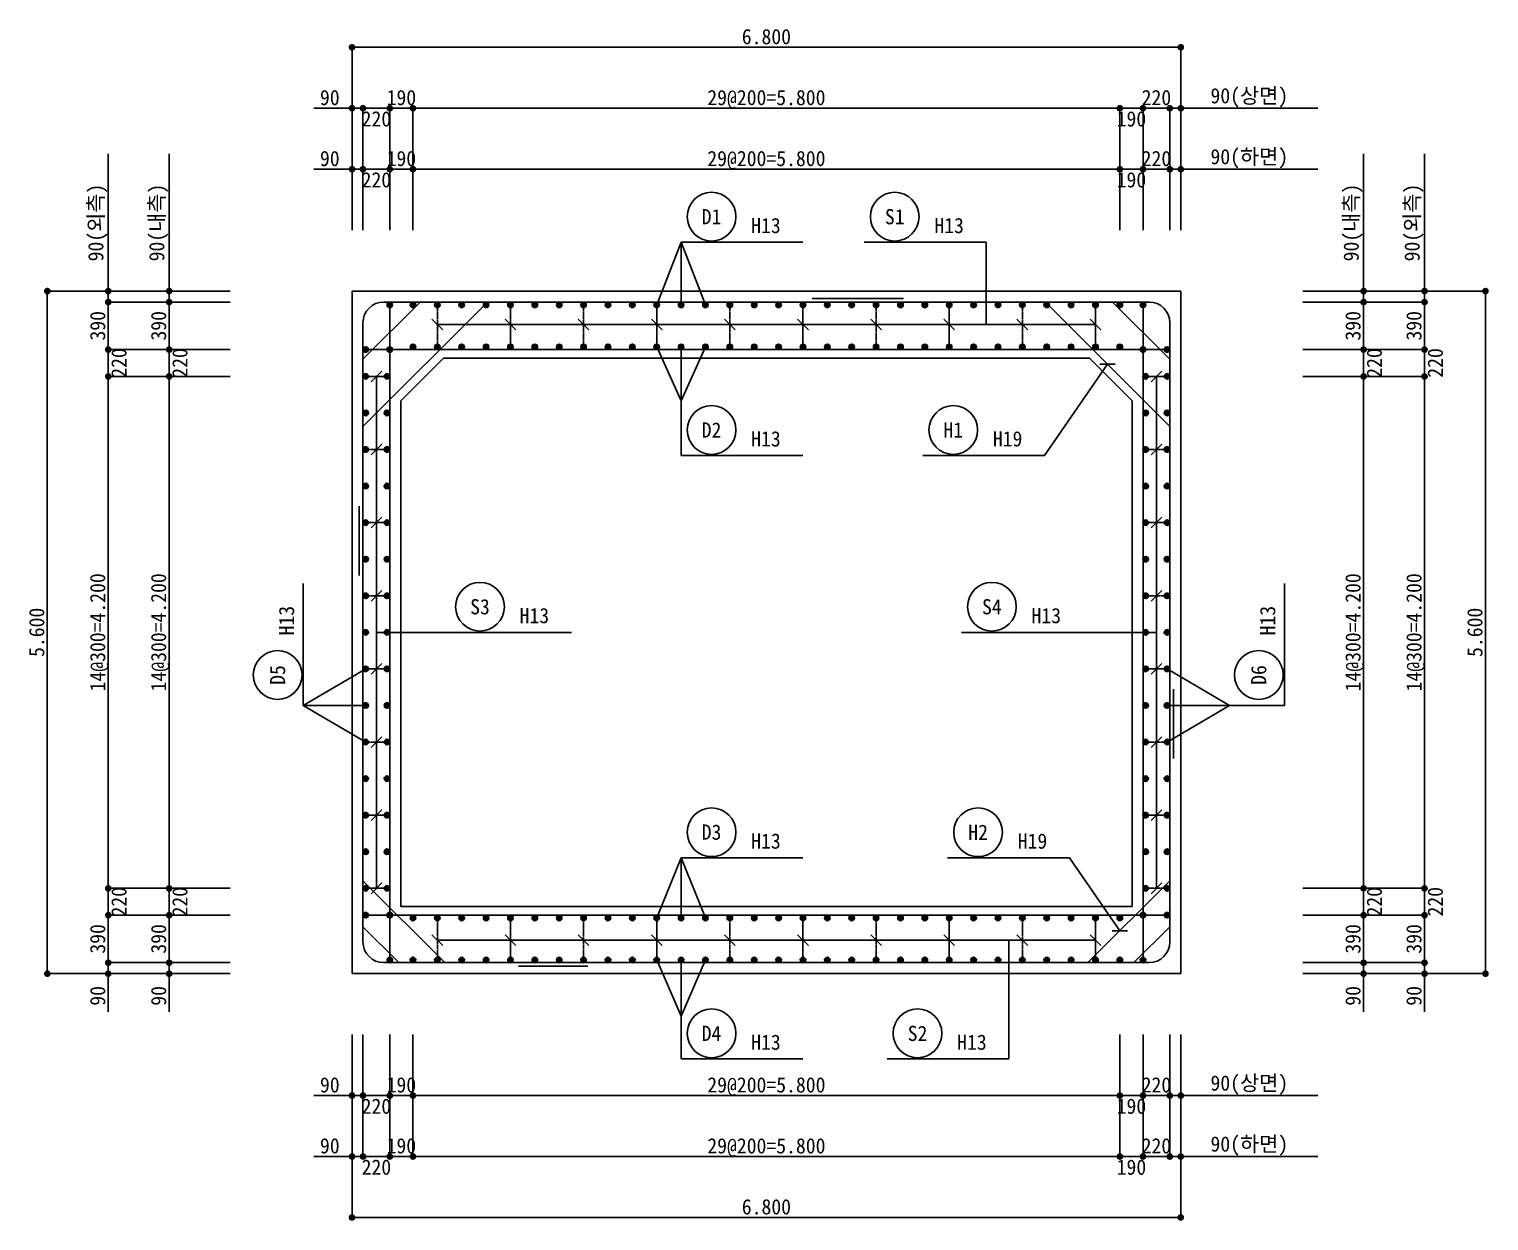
# Model space of a CAD drawing. Header units: millimetres. Extents: x 591441 to 633491, y -93232 to -63532.
# Drawn here: x 606415 to 618391, y -84130 to -74354 of the extents above; entities that cross this region are included whole.
import ezdxf
from ezdxf.enums import TextEntityAlignment as Align

# ---------------------------------------------------------------- set-up
doc = ezdxf.new("R2010")
doc.units = ezdxf.units.MM
doc.linetypes.add('A-HIDDN01', pattern=[0.375, 0.25, -0.125])
for name, color, linetype in [('CS-CONC-MAJR', 4, 'Continuous'), ('CS-DIML', 1, 'Continuous'), ('CS-DIMT', 3, 'Continuous'), ('CS-MISC', 3, 'Continuous'), ('CS-RBAR-EREC', 6, 'Continuous'), ('CS-RBAR-MAJR', 6, 'Continuous'), ('CS-SYMB-LIN3', 1, 'Continuous'), ('CS-TEXT', 3, 'Continuous')]:
    doc.layers.add(name, color=color, linetype=linetype)
doc.styles.add('A_STANDARD', font='DotumChe.ttf')

msp = doc.modelspace()

# ---------------------------------------------------------------- linework, layer by layer
at = {"layer": 'CS-CONC-MAJR'}
for p, q in [((609064, -76502), (609464, -76502)), ((609064, -76502), (609064, -82102)), ((609464, -76502), (615464, -76502)), ((615464, -76502), (615864, -76502)), ((615864, -76502), (615864, -82102)), ((609464, -77402), (609814, -77052)), ((609814, -77052), (615114, -77052)), ((615464, -77402), (615114, -77052)), ((609464, -77402), (609464, -81552)), ((615464, -77402), (615464, -81552)), ((609464, -81552), (615464, -81552)), ((609064, -82102), (609464, -82102)), ((609464, -82102), (615464, -82102)), ((615464, -82102), (615864, -82102))]:
    msp.add_line(p, q, dxfattribs=at)
at = {"layer": 'CS-DIML'}
for p, q in [((609064, -75002), (609064, -74477)), ((615864, -75002), (615864, -74477)), ((609064, -74502), (615864, -74502)), ((608751, -75002), (609064, -75002)), ((609064, -75502), (609064, -74977)), ((609064, -75002), (609154, -75002)), ((609154, -75502), (609154, -74977)), ((609154, -75002), (609374, -75002)), ((609374, -75502), (609374, -74977)), ((609374, -75002), (609564, -75002)), ((609564, -75502), (609564, -74977)), ((609564, -75002), (615364, -75002)), ((615364, -75502), (615364, -74977)), ((615364, -75002), (615554, -75002)), ((615554, -75502), (615554, -74977)), ((615554, -75002), (615774, -75002)), ((615774, -75502), (615774, -74977)), ((615774, -75002), (615864, -75002)), ((615864, -75502), (615864, -74977)), ((615864, -75002), (616989, -75002)), ((607064, -76502), (607064, -75377)), ((607564, -76502), (607564, -75377)), ((617364, -76502), (617364, -75377)), ((617864, -76502), (617864, -75377)), ((608751, -75502), (609064, -75502)), ((609064, -76002), (609064, -75477)), ((609064, -75502), (609154, -75502)), ((609154, -76002), (609154, -75477)), ((609154, -75502), (609374, -75502)), ((609374, -76002), (609374, -75477)), ((609374, -75502), (609564, -75502)), ((609564, -76002), (609564, -75477)), ((609564, -75502), (615364, -75502)), ((615364, -76002), (615364, -75477)), ((615364, -75502), (615554, -75502)), ((615554, -76002), (615554, -75477)), ((615554, -75502), (615774, -75502)), ((615774, -76002), (615774, -75477)), ((615774, -75502), (615864, -75502)), ((615864, -76002), (615864, -75477)), ((615864, -75502), (616989, -75502)), ((611564, -76615), (611764, -76102)), ((611764, -76615), (611764, -76102)), ((611964, -76615), (611764, -76102)), ((614267, -76777), (614267, -76102)), ((607064, -76502), (606539, -76502)), ((606564, -82102), (606564, -76502)), ((607564, -76502), (607039, -76502)), ((607064, -76592), (607064, -76502)), ((608064, -76502), (607539, -76502)), ((607564, -76592), (607564, -76502)), ((616864, -76502), (617389, -76502)), ((617364, -76502), (617889, -76502)), ((617364, -76592), (617364, -76502)), ((617864, -76592), (617864, -76502)), ((617864, -76502), (618389, -76502)), ((618364, -82102), (618364, -76502)), ((607564, -76592), (607039, -76592)), ((607064, -76982), (607064, -76592)), ((608064, -76592), (607539, -76592)), ((607564, -76982), (607564, -76592)), ((616864, -76592), (617389, -76592)), ((617364, -76592), (617889, -76592)), ((617364, -76982), (617364, -76592)), ((617864, -76982), (617864, -76592)), ((609764, -76777), (615164, -76777)), ((607564, -76982), (607039, -76982)), ((607064, -77202), (607064, -76982)), ((608064, -76982), (607539, -76982)), ((607564, -77202), (607564, -76982)), ((611564, -76960), (611764, -77402)), ((611764, -76960), (611764, -77402)), ((611964, -76960), (611764, -77402)), ((616864, -76982), (617389, -76982)), ((617364, -76982), (617889, -76982)), ((617364, -77202), (617364, -76982)), ((617864, -77202), (617864, -76982)), ((614747, -77852), (615263, -77103)), ((607564, -77202), (607039, -77202)), ((607064, -81402), (607064, -77202)), ((608064, -77202), (607539, -77202)), ((607564, -81402), (607564, -77202)), ((609264, -81402), (609264, -77202)), ((615664, -81402), (615664, -77202)), ((616864, -77202), (617389, -77202)), ((617364, -77202), (617889, -77202)), ((617364, -81402), (617364, -77202)), ((617864, -81402), (617864, -77202)), ((611764, -77402), (611764, -77852)), ((609264, -79302), (609864, -79302)), ((615664, -79302), (615064, -79302)), ((609176, -79602), (608664, -79902)), ((615751, -79602), (616264, -79902)), ((609176, -80202), (608664, -79902)), ((609176, -79902), (608664, -79902)), ((615751, -80202), (616264, -79902)), ((615751, -79902), (616264, -79902)), ((616264, -79902), (616714, -79902)), ((611564, -81645), (611764, -81152)), ((611764, -81645), (611764, -81152)), ((611964, -81645), (611764, -81152)), ((614951, -81152), (615363, -81751)), ((607564, -81402), (607039, -81402)), ((607064, -81622), (607064, -81402)), ((608064, -81402), (607539, -81402)), ((607564, -81622), (607564, -81402)), ((616864, -81402), (617389, -81402)), ((617364, -81402), (617889, -81402)), ((617364, -81622), (617364, -81402)), ((617864, -81622), (617864, -81402)), ((607564, -81622), (607039, -81622)), ((607064, -82012), (607064, -81622)), ((608064, -81622), (607539, -81622)), ((607564, -82012), (607564, -81622)), ((616864, -81622), (617389, -81622)), ((617364, -81622), (617889, -81622)), ((617364, -82012), (617364, -81622)), ((617864, -82012), (617864, -81622)), ((609764, -81827), (615164, -81827)), ((614454, -81827), (614454, -82802)), ((607564, -82012), (607039, -82012)), ((607064, -82102), (607064, -82012)), ((608064, -82012), (607539, -82012)), ((607564, -82102), (607564, -82012)), ((611564, -81990), (611764, -82452)), ((611764, -81990), (611764, -82452)), ((611964, -81990), (611764, -82452)), ((616864, -82012), (617389, -82012)), ((617364, -82012), (617889, -82012)), ((617364, -82102), (617364, -82012)), ((617864, -82102), (617864, -82012)), ((607064, -82102), (606539, -82102)), ((607564, -82102), (607039, -82102)), ((607064, -82415), (607064, -82102)), ((608064, -82102), (607539, -82102)), ((607564, -82415), (607564, -82102)), ((616864, -82102), (617389, -82102)), ((617364, -82102), (617889, -82102)), ((617364, -82415), (617364, -82102)), ((617864, -82415), (617864, -82102)), ((617864, -82102), (618389, -82102)), ((611764, -82452), (611764, -82802)), ((609064, -82602), (609064, -83127)), ((609154, -82602), (609154, -83127)), ((609374, -82602), (609374, -83127)), ((609564, -82602), (609564, -83127)), ((615364, -82602), (615364, -83127)), ((615554, -82602), (615554, -83127)), ((615774, -82602), (615774, -83127)), ((615864, -82602), (615864, -83127)), ((608751, -83102), (609064, -83102)), ((609064, -83102), (609064, -83627)), ((609064, -83102), (609154, -83102)), ((609154, -83102), (609154, -83627)), ((609154, -83102), (609374, -83102)), ((609374, -83102), (609374, -83627)), ((609374, -83102), (609564, -83102)), ((609564, -83102), (609564, -83627)), ((609564, -83102), (615364, -83102)), ((615364, -83102), (615364, -83627)), ((615364, -83102), (615554, -83102)), ((615554, -83102), (615554, -83627)), ((615554, -83102), (615774, -83102)), ((615774, -83102), (615774, -83627)), ((615774, -83102), (615864, -83102)), ((615864, -83102), (615864, -83627)), ((615864, -83102), (616989, -83102)), ((608751, -83602), (609064, -83602)), ((609064, -83602), (609154, -83602)), ((609064, -83602), (609064, -84127)), ((609154, -83602), (609374, -83602)), ((609374, -83602), (609564, -83602)), ((609564, -83602), (615364, -83602)), ((615364, -83602), (615554, -83602)), ((615554, -83602), (615774, -83602)), ((615774, -83602), (615864, -83602)), ((615864, -83602), (616989, -83602)), ((615864, -83602), (615864, -84127)), ((609064, -84102), (615864, -84102))]:
    msp.add_line(p, q, dxfattribs=at)
at = {"layer": 'CS-MISC'}
for p, q in [((609720, -76733), (609808, -76821)), ((610320, -76733), (610408, -76821)), ((610920, -76733), (611008, -76821)), ((611520, -76733), (611608, -76821)), ((612120, -76733), (612208, -76821)), ((612720, -76733), (612808, -76821)), ((613320, -76733), (613408, -76821)), ((613920, -76733), (614008, -76821)), ((614520, -76733), (614608, -76821)), ((615120, -76733), (615208, -76821)), ((615201, -77103), (615326, -77103)), ((609308, -77158), (609220, -77246)), ((615620, -77246), (615708, -77158)), ((609308, -77758), (609220, -77846)), ((615620, -77846), (615708, -77758)), ((609308, -78358), (609220, -78446)), ((615620, -78446), (615708, -78358)), ((609308, -78958), (609220, -79046)), ((615620, -79046), (615708, -78958)), ((609308, -79558), (609220, -79646)), ((615620, -79646), (615708, -79558)), ((609308, -80158), (609220, -80246)), ((615620, -80246), (615708, -80158)), ((609308, -80758), (609220, -80846)), ((615620, -80846), (615708, -80758)), ((609308, -81358), (609220, -81446)), ((615620, -81446), (615708, -81358)), ((609720, -81783), (609808, -81871)), ((610320, -81783), (610408, -81871)), ((610920, -81783), (611008, -81871)), ((611520, -81783), (611608, -81871)), ((612120, -81783), (612208, -81871)), ((612720, -81783), (612808, -81871)), ((613320, -81783), (613408, -81871)), ((613920, -81783), (614008, -81871)), ((614520, -81783), (614608, -81871)), ((615120, -81783), (615208, -81871)), ((615301, -81751), (615426, -81751))]:
    msp.add_line(p, q, dxfattribs=at)
at = {"layer": 'CS-MISC', "color": 1, "const_width": 27.5}
for points in [[(609064, -74489, 1), (609064, -74516, 1)], [(615864, -74489, 1), (615864, -74516, 1)], [(609064, -74989, 1), (609064, -75016, 1)], [(609154, -74989, 1), (609154, -75016, 1)], [(609154, -74989, 1), (609154, -75016, 1)], [(609374, -74989, 1), (609374, -75016, 1)], [(609374, -74989, 1), (609374, -75016, 1)], [(609564, -74989, 1), (609564, -75016, 1)], [(609564, -74989, 1), (609564, -75016, 1)], [(615364, -74989, 1), (615364, -75016, 1)], [(615364, -74989, 1), (615364, -75016, 1)], [(615554, -74989, 1), (615554, -75016, 1)], [(615554, -74989, 1), (615554, -75016, 1)], [(615774, -74989, 1), (615774, -75016, 1)], [(615774, -74989, 1), (615774, -75016, 1)], [(615864, -74989, 1), (615864, -75016, 1)], [(615864, -74989, 1), (615864, -75016, 1)], [(609064, -75489, 1), (609064, -75516, 1)], [(609154, -75489, 1), (609154, -75516, 1)], [(609154, -75489, 1), (609154, -75516, 1)], [(609374, -75489, 1), (609374, -75516, 1)], [(609374, -75489, 1), (609374, -75516, 1)], [(609564, -75489, 1), (609564, -75516, 1)], [(609564, -75489, 1), (609564, -75516, 1)], [(615364, -75489, 1), (615364, -75516, 1)], [(615364, -75489, 1), (615364, -75516, 1)], [(615554, -75489, 1), (615554, -75516, 1)], [(615554, -75489, 1), (615554, -75516, 1)], [(615774, -75489, 1), (615774, -75516, 1)], [(615774, -75489, 1), (615774, -75516, 1)], [(615864, -75489, 1), (615864, -75516, 1)], [(615864, -75489, 1), (615864, -75516, 1)], [(606564, -76489, 1), (606564, -76516, 1)], [(607064, -76489, 1), (607064, -76516, 1)], [(607064, -76489, 1), (607064, -76516, 1)], [(607564, -76489, 1), (607564, -76516, 1)], [(607564, -76489, 1), (607564, -76516, 1)], [(617364, -76489, 1), (617364, -76516, 1)], [(617364, -76489, 1), (617364, -76516, 1)], [(617864, -76489, 1), (617864, -76516, 1)], [(617864, -76489, 1), (617864, -76516, 1)], [(618364, -76489, 1), (618364, -76516, 1)], [(607064, -76579, 1), (607064, -76606, 1)], [(607064, -76579, 1), (607064, -76606, 1)], [(607564, -76579, 1), (607564, -76606, 1)], [(607564, -76579, 1), (607564, -76606, 1)], [(617364, -76579, 1), (617364, -76606, 1)], [(617364, -76579, 1), (617364, -76606, 1)], [(617864, -76579, 1), (617864, -76606, 1)], [(617864, -76579, 1), (617864, -76606, 1)], [(607064, -76969, 1), (607064, -76996, 1)], [(607064, -76969, 1), (607064, -76996, 1)], [(607564, -76969, 1), (607564, -76996, 1)], [(607564, -76969, 1), (607564, -76996, 1)], [(617364, -76969, 1), (617364, -76996, 1)], [(617364, -76969, 1), (617364, -76996, 1)], [(617864, -76969, 1), (617864, -76996, 1)], [(617864, -76969, 1), (617864, -76996, 1)], [(607064, -77189, 1), (607064, -77216, 1)], [(607064, -77189, 1), (607064, -77216, 1)], [(607564, -77189, 1), (607564, -77216, 1)], [(607564, -77189, 1), (607564, -77216, 1)], [(617364, -77189, 1), (617364, -77216, 1)], [(617364, -77189, 1), (617364, -77216, 1)], [(617864, -77189, 1), (617864, -77216, 1)], [(617864, -77189, 1), (617864, -77216, 1)], [(607064, -81389, 1), (607064, -81416, 1)], [(607064, -81389, 1), (607064, -81416, 1)], [(607564, -81389, 1), (607564, -81416, 1)], [(607564, -81389, 1), (607564, -81416, 1)], [(617364, -81389, 1), (617364, -81416, 1)], [(617364, -81389, 1), (617364, -81416, 1)], [(617864, -81389, 1), (617864, -81416, 1)], [(617864, -81389, 1), (617864, -81416, 1)], [(607064, -81609, 1), (607064, -81636, 1)], [(607064, -81609, 1), (607064, -81636, 1)], [(607564, -81609, 1), (607564, -81636, 1)], [(607564, -81609, 1), (607564, -81636, 1)], [(617364, -81609, 1), (617364, -81636, 1)], [(617364, -81609, 1), (617364, -81636, 1)], [(617864, -81609, 1), (617864, -81636, 1)], [(617864, -81609, 1), (617864, -81636, 1)], [(607064, -81999, 1), (607064, -82026, 1)], [(607064, -81999, 1), (607064, -82026, 1)], [(607564, -81999, 1), (607564, -82026, 1)], [(607564, -81999, 1), (607564, -82026, 1)], [(617364, -81999, 1), (617364, -82026, 1)], [(617364, -81999, 1), (617364, -82026, 1)], [(617864, -81999, 1), (617864, -82026, 1)], [(617864, -81999, 1), (617864, -82026, 1)], [(606564, -82089, 1), (606564, -82116, 1)], [(607064, -82089, 1), (607064, -82116, 1)], [(607564, -82089, 1), (607564, -82116, 1)], [(617364, -82089, 1), (617364, -82116, 1)], [(617864, -82089, 1), (617864, -82116, 1)], [(618364, -82089, 1), (618364, -82116, 1)], [(609064, -83089, 1), (609064, -83116, 1)], [(609154, -83089, 1), (609154, -83116, 1)], [(609154, -83089, 1), (609154, -83116, 1)], [(609374, -83089, 1), (609374, -83116, 1)], [(609374, -83089, 1), (609374, -83116, 1)], [(609564, -83089, 1), (609564, -83116, 1)], [(609564, -83089, 1), (609564, -83116, 1)], [(615364, -83089, 1), (615364, -83116, 1)], [(615364, -83089, 1), (615364, -83116, 1)], [(615554, -83089, 1), (615554, -83116, 1)], [(615554, -83089, 1), (615554, -83116, 1)], [(615774, -83089, 1), (615774, -83116, 1)], [(615774, -83089, 1), (615774, -83116, 1)], [(615864, -83089, 1), (615864, -83116, 1)], [(615864, -83089, 1), (615864, -83116, 1)], [(609064, -83589, 1), (609064, -83616, 1)], [(609154, -83589, 1), (609154, -83616, 1)], [(609154, -83589, 1), (609154, -83616, 1)], [(609374, -83589, 1), (609374, -83616, 1)], [(609374, -83589, 1), (609374, -83616, 1)], [(609564, -83589, 1), (609564, -83616, 1)], [(609564, -83589, 1), (609564, -83616, 1)], [(615364, -83589, 1), (615364, -83616, 1)], [(615364, -83589, 1), (615364, -83616, 1)], [(615554, -83589, 1), (615554, -83616, 1)], [(615554, -83589, 1), (615554, -83616, 1)], [(615774, -83589, 1), (615774, -83616, 1)], [(615774, -83589, 1), (615774, -83616, 1)], [(615864, -83589, 1), (615864, -83616, 1)], [(615864, -83589, 1), (615864, -83616, 1)], [(609064, -84089, 1), (609064, -84116, 1)], [(615864, -84089, 1), (615864, -84116, 1)]]:
    msp.add_lwpolyline(points, format="xyb", close=True, dxfattribs=at)
at = {"layer": 'CS-RBAR-EREC'}
for p, q in [((609154, -77062), (609624, -76592)), ((615774, -77062), (615304, -76592)), ((609154, -81717), (609449, -82012)), ((615774, -81717), (615479, -82012))]:
    msp.add_line(p, q, dxfattribs=at)
at = {"layer": 'CS-RBAR-EREC', "linetype": 'A-HIDDN01'}
for p, q in [((609764, -76592), (609764, -76982)), ((610964, -76592), (610964, -76982)), ((612164, -76592), (612164, -76982)), ((613364, -76592), (613364, -76982)), ((614564, -76592), (614564, -76982)), ((609374, -77802), (609154, -77802)), ((615554, -77802), (615774, -77802)), ((609374, -79002), (609154, -79002)), ((615554, -79002), (615774, -79002)), ((609374, -80202), (609154, -80202)), ((615554, -80202), (615774, -80202)), ((609374, -81402), (609154, -81402)), ((615554, -81402), (615774, -81402)), ((609764, -81622), (609764, -82012)), ((610964, -81622), (610964, -82012)), ((612164, -81622), (612164, -82012)), ((613364, -81622), (613364, -82012)), ((614564, -81622), (614564, -82012))]:
    msp.add_line(p, q, dxfattribs=at)
at = {"layer": 'CS-RBAR-EREC', "linetype": 'Continuous'}
for p, q in [((610364, -76592), (610364, -76982)), ((611564, -76592), (611564, -76982)), ((612764, -76592), (612764, -76982)), ((613964, -76592), (613964, -76982)), ((615164, -76592), (615164, -76982)), ((609374, -77202), (609154, -77202)), ((615554, -77202), (615774, -77202)), ((609374, -78402), (609154, -78402)), ((615554, -78402), (615774, -78402)), ((609374, -79602), (609154, -79602)), ((615554, -79602), (615774, -79602)), ((609374, -80802), (609154, -80802)), ((615554, -80802), (615774, -80802)), ((610364, -81622), (610364, -82012)), ((611564, -81622), (611564, -82012)), ((612764, -81622), (612764, -82012)), ((613964, -81622), (613964, -82012)), ((615164, -81622), (615164, -82012))]:
    msp.add_line(p, q, dxfattribs=at)
at = {"layer": 'CS-RBAR-MAJR'}
for p, q in [((610175, -76592), (609154, -77613)), ((609324, -76592), (613589, -76592)), ((609374, -82012), (609374, -76592)), ((610275, -76592), (610175, -76592)), ((613589, -76562), (612839, -76562)), ((612839, -76592), (615604, -76592)), ((614653, -76592), (614753, -76592)), ((614753, -76592), (615774, -77613)), ((615554, -82012), (615554, -76592)), ((609154, -78837), (609154, -76762)), ((615774, -76762), (615774, -80337)), ((609154, -76982), (615774, -76982)), ((609154, -77613), (609154, -77713)), ((615774, -77613), (615774, -77713)), ((609124, -78267), (609124, -78837)), ((609154, -78267), (609154, -81842)), ((615774, -81842), (615774, -79767)), ((615804, -79767), (615804, -80337)), ((609154, -81340), (609154, -81240)), ((615774, -81340), (615774, -81240)), ((609826, -82012), (609154, -81340)), ((615101, -82012), (615774, -81340)), ((609154, -81622), (615774, -81622)), ((609324, -82012), (610999, -82012)), ((609926, -82012), (609826, -82012)), ((610429, -82012), (615604, -82012)), ((615001, -82012), (615101, -82012)), ((610999, -82042), (610429, -82042))]:
    msp.add_line(p, q, dxfattribs=at)
at = {"layer": 'CS-RBAR-MAJR', "const_width": 22.5}
for points in [[(609385, -76615, 1), (609362, -76615, 1)], [(609575, -76615, 1), (609552, -76615, 1)], [(609775, -76615, 1), (609752, -76615, 1)], [(609975, -76615, 1), (609952, -76615, 1)], [(610175, -76615, 1), (610152, -76615, 1)], [(610375, -76615, 1), (610352, -76615, 1)], [(610575, -76615, 1), (610552, -76615, 1)], [(610775, -76615, 1), (610752, -76615, 1)], [(610975, -76615, 1), (610952, -76615, 1)], [(611175, -76615, 1), (611152, -76615, 1)], [(611375, -76615, 1), (611352, -76615, 1)], [(611575, -76615, 1), (611552, -76615, 1)], [(611775, -76615, 1), (611752, -76615, 1)], [(611975, -76615, 1), (611952, -76615, 1)], [(612175, -76615, 1), (612152, -76615, 1)], [(612375, -76615, 1), (612352, -76615, 1)], [(612575, -76615, 1), (612552, -76615, 1)], [(612775, -76615, 1), (612752, -76615, 1)], [(612975, -76615, 1), (612952, -76615, 1)], [(613175, -76615, 1), (613152, -76615, 1)], [(613375, -76615, 1), (613352, -76615, 1)], [(613575, -76615, 1), (613552, -76615, 1)], [(613775, -76615, 1), (613752, -76615, 1)], [(613975, -76615, 1), (613952, -76615, 1)], [(614175, -76615, 1), (614152, -76615, 1)], [(614375, -76615, 1), (614352, -76615, 1)], [(614575, -76615, 1), (614552, -76615, 1)], [(614775, -76615, 1), (614752, -76615, 1)], [(614975, -76615, 1), (614952, -76615, 1)], [(615175, -76615, 1), (615152, -76615, 1)], [(615375, -76615, 1), (615352, -76615, 1)], [(615565, -76615, 1), (615542, -76615, 1)], [(609187, -76982, 1), (609165, -76982, 1)], [(609385, -76982, 1), (609362, -76982, 1)], [(609575, -76960, 1), (609552, -76960, 1)], [(609775, -76960, 1), (609752, -76960, 1)], [(609975, -76960, 1), (609952, -76960, 1)], [(610175, -76960, 1), (610152, -76960, 1)], [(610375, -76960, 1), (610352, -76960, 1)], [(610575, -76960, 1), (610552, -76960, 1)], [(610775, -76960, 1), (610752, -76960, 1)], [(610975, -76960, 1), (610952, -76960, 1)], [(611175, -76960, 1), (611152, -76960, 1)], [(611375, -76960, 1), (611352, -76960, 1)], [(611575, -76960, 1), (611552, -76960, 1)], [(611775, -76960, 1), (611752, -76960, 1)], [(611975, -76960, 1), (611952, -76960, 1)], [(612175, -76960, 1), (612152, -76960, 1)], [(612375, -76960, 1), (612352, -76960, 1)], [(612575, -76960, 1), (612552, -76960, 1)], [(612775, -76960, 1), (612752, -76960, 1)], [(612975, -76960, 1), (612952, -76960, 1)], [(613175, -76960, 1), (613152, -76960, 1)], [(613375, -76960, 1), (613352, -76960, 1)], [(613575, -76960, 1), (613552, -76960, 1)], [(613775, -76960, 1), (613752, -76960, 1)], [(613975, -76960, 1), (613952, -76960, 1)], [(614175, -76960, 1), (614152, -76960, 1)], [(614375, -76960, 1), (614352, -76960, 1)], [(614575, -76960, 1), (614552, -76960, 1)], [(614775, -76960, 1), (614752, -76960, 1)], [(614975, -76960, 1), (614952, -76960, 1)], [(615175, -76960, 1), (615152, -76960, 1)], [(615375, -76960, 1), (615352, -76960, 1)], [(615565, -76982, 1), (615542, -76982, 1)], [(615762, -76982, 1), (615740, -76982, 1)], [(609187, -77202, 1), (609165, -77202, 1)], [(609362, -77202, 1), (609340, -77202, 1)], [(615587, -77202, 1), (615565, -77202, 1)], [(615762, -77202, 1), (615740, -77202, 1)], [(609187, -77502, 1), (609165, -77502, 1)], [(609362, -77502, 1), (609340, -77502, 1)], [(615587, -77502, 1), (615565, -77502, 1)], [(615762, -77502, 1), (615740, -77502, 1)], [(609187, -77802, 1), (609165, -77802, 1)], [(609362, -77802, 1), (609340, -77802, 1)], [(615587, -77802, 1), (615565, -77802, 1)], [(615762, -77802, 1), (615740, -77802, 1)], [(609187, -78102, 1), (609165, -78102, 1)], [(609362, -78102, 1), (609340, -78102, 1)], [(615587, -78102, 1), (615565, -78102, 1)], [(615762, -78102, 1), (615740, -78102, 1)], [(609187, -78402, 1), (609165, -78402, 1)], [(609362, -78402, 1), (609340, -78402, 1)], [(615587, -78402, 1), (615565, -78402, 1)], [(615762, -78402, 1), (615740, -78402, 1)], [(609187, -78702, 1), (609165, -78702, 1)], [(609362, -78702, 1), (609340, -78702, 1)], [(615587, -78702, 1), (615565, -78702, 1)], [(615762, -78702, 1), (615740, -78702, 1)], [(609187, -79002, 1), (609165, -79002, 1)], [(609362, -79002, 1), (609340, -79002, 1)], [(615587, -79002, 1), (615565, -79002, 1)], [(615762, -79002, 1), (615740, -79002, 1)], [(609187, -79302, 1), (609165, -79302, 1)], [(609362, -79302, 1), (609340, -79302, 1)], [(615587, -79302, 1), (615565, -79302, 1)], [(615762, -79302, 1), (615740, -79302, 1)], [(609187, -79602, 1), (609165, -79602, 1)], [(609362, -79602, 1), (609340, -79602, 1)], [(615587, -79602, 1), (615565, -79602, 1)], [(615762, -79602, 1), (615740, -79602, 1)], [(609187, -79902, 1), (609165, -79902, 1)], [(609362, -79902, 1), (609340, -79902, 1)], [(615587, -79902, 1), (615565, -79902, 1)], [(615762, -79902, 1), (615740, -79902, 1)], [(609187, -80202, 1), (609165, -80202, 1)], [(609362, -80202, 1), (609340, -80202, 1)], [(615587, -80202, 1), (615565, -80202, 1)], [(615762, -80202, 1), (615740, -80202, 1)], [(609187, -80502, 1), (609165, -80502, 1)], [(609362, -80502, 1), (609340, -80502, 1)], [(615587, -80502, 1), (615565, -80502, 1)], [(615762, -80502, 1), (615740, -80502, 1)], [(609187, -80802, 1), (609165, -80802, 1)], [(609362, -80802, 1), (609340, -80802, 1)], [(615587, -80802, 1), (615565, -80802, 1)], [(615762, -80802, 1), (615740, -80802, 1)], [(609187, -81102, 1), (609165, -81102, 1)], [(609362, -81102, 1), (609340, -81102, 1)], [(615587, -81102, 1), (615565, -81102, 1)], [(615762, -81102, 1), (615740, -81102, 1)], [(609187, -81402, 1), (609165, -81402, 1)], [(609362, -81402, 1), (609340, -81402, 1)], [(615587, -81402, 1), (615565, -81402, 1)], [(615762, -81402, 1), (615740, -81402, 1)], [(609187, -81622, 1), (609165, -81622, 1)], [(609385, -81622, 1), (609362, -81622, 1)], [(609575, -81645, 1), (609552, -81645, 1)], [(609775, -81645, 1), (609752, -81645, 1)], [(609975, -81645, 1), (609952, -81645, 1)], [(610175, -81645, 1), (610152, -81645, 1)], [(610375, -81645, 1), (610352, -81645, 1)], [(610575, -81645, 1), (610552, -81645, 1)], [(610775, -81645, 1), (610752, -81645, 1)], [(610975, -81645, 1), (610952, -81645, 1)], [(611175, -81645, 1), (611152, -81645, 1)], [(611375, -81645, 1), (611352, -81645, 1)], [(611575, -81645, 1), (611552, -81645, 1)], [(611775, -81645, 1), (611752, -81645, 1)], [(611975, -81645, 1), (611952, -81645, 1)], [(612175, -81645, 1), (612152, -81645, 1)], [(612375, -81645, 1), (612352, -81645, 1)], [(612575, -81645, 1), (612552, -81645, 1)], [(612775, -81645, 1), (612752, -81645, 1)], [(612975, -81645, 1), (612952, -81645, 1)], [(613175, -81645, 1), (613152, -81645, 1)], [(613375, -81645, 1), (613352, -81645, 1)], [(613575, -81645, 1), (613552, -81645, 1)], [(613775, -81645, 1), (613752, -81645, 1)], [(613975, -81645, 1), (613952, -81645, 1)], [(614175, -81645, 1), (614152, -81645, 1)], [(614375, -81645, 1), (614352, -81645, 1)], [(614575, -81645, 1), (614552, -81645, 1)], [(614775, -81645, 1), (614752, -81645, 1)], [(614975, -81645, 1), (614952, -81645, 1)], [(615175, -81645, 1), (615152, -81645, 1)], [(615375, -81645, 1), (615352, -81645, 1)], [(615565, -81622, 1), (615542, -81622, 1)], [(615762, -81622, 1), (615740, -81622, 1)], [(609385, -81990, 1), (609362, -81990, 1)], [(609575, -81990, 1), (609552, -81990, 1)], [(609775, -81990, 1), (609752, -81990, 1)], [(609975, -81990, 1), (609952, -81990, 1)], [(610175, -81990, 1), (610152, -81990, 1)], [(610375, -81990, 1), (610352, -81990, 1)], [(610575, -81990, 1), (610552, -81990, 1)], [(610775, -81990, 1), (610752, -81990, 1)], [(610975, -81990, 1), (610952, -81990, 1)], [(611175, -81990, 1), (611152, -81990, 1)], [(611375, -81990, 1), (611352, -81990, 1)], [(611575, -81990, 1), (611552, -81990, 1)], [(611775, -81990, 1), (611752, -81990, 1)], [(611975, -81990, 1), (611952, -81990, 1)], [(612175, -81990, 1), (612152, -81990, 1)], [(612375, -81990, 1), (612352, -81990, 1)], [(612575, -81990, 1), (612552, -81990, 1)], [(612775, -81990, 1), (612752, -81990, 1)], [(612975, -81990, 1), (612952, -81990, 1)], [(613175, -81990, 1), (613152, -81990, 1)], [(613375, -81990, 1), (613352, -81990, 1)], [(613575, -81990, 1), (613552, -81990, 1)], [(613775, -81990, 1), (613752, -81990, 1)], [(613975, -81990, 1), (613952, -81990, 1)], [(614175, -81990, 1), (614152, -81990, 1)], [(614375, -81990, 1), (614352, -81990, 1)], [(614575, -81990, 1), (614552, -81990, 1)], [(614775, -81990, 1), (614752, -81990, 1)], [(614975, -81990, 1), (614952, -81990, 1)], [(615175, -81990, 1), (615152, -81990, 1)], [(615375, -81990, 1), (615352, -81990, 1)], [(615565, -81990, 1), (615542, -81990, 1)]]:
    msp.add_lwpolyline(points, format="xyb", close=True, dxfattribs=at)
at = {"layer": 'CS-RBAR-MAJR'}
for centre in [(609374, -76615), (609564, -76615), (609764, -76615), (609964, -76615), (610164, -76615), (610364, -76615), (610564, -76615), (610764, -76615), (610964, -76615), (611164, -76615), (611364, -76615), (611564, -76615), (611764, -76615), (611964, -76615), (612164, -76615), (612364, -76615), (612564, -76615), (612764, -76615), (612964, -76615), (613164, -76615), (613364, -76615), (613564, -76615), (613764, -76615), (613964, -76615), (614164, -76615), (614364, -76615), (614564, -76615), (614764, -76615), (614964, -76615), (615164, -76615), (615364, -76615), (615554, -76615), (609176, -76982), (609374, -76982), (609564, -76960), (609764, -76960), (609964, -76960), (610164, -76960), (610364, -76960), (610564, -76960), (610764, -76960), (610964, -76960), (611164, -76960), (611364, -76960), (611564, -76960), (611764, -76960), (611964, -76960), (612164, -76960), (612364, -76960), (612564, -76960), (612764, -76960), (612964, -76960), (613164, -76960), (613364, -76960), (613564, -76960), (613764, -76960), (613964, -76960), (614164, -76960), (614364, -76960), (614564, -76960), (614764, -76960), (614964, -76960), (615164, -76960), (615364, -76960), (615554, -76982), (615751, -76982), (609176, -77202), (609351, -77202), (615576, -77202), (615751, -77202), (609176, -77502), (609351, -77502), (615576, -77502), (615751, -77502), (609176, -77802), (609351, -77802), (615576, -77802), (615751, -77802), (609176, -78102), (609351, -78102), (615576, -78102), (615751, -78102), (609176, -78402), (609351, -78402), (615576, -78402), (615751, -78402), (609176, -78702), (609351, -78702), (615576, -78702), (615751, -78702), (609176, -79002), (609351, -79002), (615576, -79002), (615751, -79002), (609176, -79302), (609351, -79302), (615576, -79302), (615751, -79302), (609176, -79602), (609351, -79602), (615576, -79602), (615751, -79602), (609176, -79902), (609351, -79902), (615576, -79902), (615751, -79902), (609176, -80202), (609351, -80202), (615576, -80202), (615751, -80202), (609176, -80502), (609351, -80502), (615576, -80502), (615751, -80502), (609176, -80802), (609351, -80802), (615576, -80802), (615751, -80802), (609176, -81102), (609351, -81102), (615576, -81102), (615751, -81102), (609176, -81402), (609351, -81402), (615576, -81402), (615751, -81402), (609176, -81622), (609374, -81622), (609564, -81645), (609764, -81645), (609964, -81645), (610164, -81645), (610364, -81645), (610564, -81645), (610764, -81645), (610964, -81645), (611164, -81645), (611364, -81645), (611564, -81645), (611764, -81645), (611964, -81645), (612164, -81645), (612364, -81645), (612564, -81645), (612764, -81645), (612964, -81645), (613164, -81645), (613364, -81645), (613564, -81645), (613764, -81645), (613964, -81645), (614164, -81645), (614364, -81645), (614564, -81645), (614764, -81645), (614964, -81645), (615164, -81645), (615364, -81645), (615554, -81622), (615751, -81622), (609374, -81990), (609564, -81990), (609764, -81990), (609964, -81990), (610164, -81990), (610364, -81990), (610564, -81990), (610764, -81990), (610964, -81990), (611164, -81990), (611364, -81990), (611564, -81990), (611764, -81990), (611964, -81990), (612164, -81990), (612364, -81990), (612564, -81990), (612764, -81990), (612964, -81990), (613164, -81990), (613364, -81990), (613564, -81990), (613764, -81990), (613964, -81990), (614164, -81990), (614364, -81990), (614564, -81990), (614764, -81990), (614964, -81990), (615164, -81990), (615364, -81990), (615554, -81990)]:
    msp.add_circle(centre, 22.5, dxfattribs=at)
for centre, start, end in [((609324, -76762), 90, 180), ((615604, -76762), 0, 90), ((609324, -81842), 180, 270), ((615604, -81842), 270, 0)]:
    msp.add_arc(centre, 170, start, end, dxfattribs=at)
at = {"layer": 'CS-SYMB-LIN3'}
for p, q in [((611764, -76102), (612764, -76102)), ((613267, -76102), (614267, -76102)), ((611764, -77852), (612764, -77852)), ((613747, -77852), (614747, -77852)), ((608664, -79902), (608664, -78902)), ((616714, -79902), (616714, -78902)), ((609864, -79302), (610864, -79302)), ((614064, -79302), (615064, -79302)), ((611764, -81152), (612764, -81152)), ((613951, -81152), (614951, -81152)), ((611764, -82802), (612764, -82802)), ((613454, -82802), (614454, -82802))]:
    msp.add_line(p, q, dxfattribs=at)
for centre in [(612014, -75892), (613517, -75892), (612014, -77642), (613997, -77642), (610114, -79092), (614314, -79092), (608454, -79652), (616504, -79652), (612014, -80942), (614201, -80942), (612014, -82592), (613704, -82592)]:
    msp.add_circle(centre, 200, dxfattribs=at)

# ---------------------------------------------------------------- texts
at = {"layer": 'CS-DIMT', "style": 'A_STANDARD'}
for s, p in [('6.800', (612464, -74477)), ('90(상면)', (616426, -74962)), ('190', (609469, -74977)), ('29@200=5.800', (612464, -74977)), ('220', (615664, -74977)), ('220', (609264, -75152)), ('190', (615459, -75152)), ('90(하면)', (616426, -75462)), ('190', (609469, -75477)), ('29@200=5.800', (612464, -75477)), ('220', (615664, -75477)), ('220', (609264, -75652)), ('190', (615459, -75652)), ('190', (609469, -83077)), ('29@200=5.800', (612464, -83077)), ('220', (615664, -83077)), ('90(상면)', (616426, -83062)), ('220', (609264, -83252)), ('190', (615459, -83252)), ('190', (609469, -83577)), ('29@200=5.800', (612464, -83577)), ('220', (615664, -83577)), ('90(하면)', (616426, -83562)), ('220', (609264, -83752)), ('190', (615459, -83752)), ('6.800', (612464, -84077))]:
    msp.add_text(s, height=125, dxfattribs=at).set_placement(p, align=Align.CENTER)
for p in [(608801, -74977), (608801, -75477), (608801, -83077), (608801, -83577)]:
    msp.add_text('90', height=125, dxfattribs=at).set_placement(p)
for s, p in [('90(외측)', (607024, -75940)), ('90(내측)', (607524, -75940)), ('90(내측)', (617324, -75940)), ('90(외측)', (617824, -75940)), ('390', (607039, -76787)), ('390', (607539, -76787)), ('390', (617339, -76787)), ('390', (617839, -76787)), ('220', (607214, -77092)), ('220', (607714, -77092)), ('220', (617514, -77092)), ('220', (618014, -77092)), ('14@300=4.200', (607039, -79302)), ('14@300=4.200', (607539, -79302)), ('14@300=4.200', (617339, -79302)), ('14@300=4.200', (617839, -79302)), ('5.600', (606539, -79302)), ('5.600', (618339, -79302)), ('220', (607214, -81512)), ('220', (607714, -81512)), ('220', (617514, -81512)), ('220', (618014, -81512)), ('390', (607039, -81817)), ('390', (607539, -81817)), ('390', (617339, -81817)), ('390', (617839, -81817))]:
    msp.add_text(s, height=125, rotation=90, dxfattribs=at).set_placement(p, align=Align.CENTER)
for p in [(607039, -82365), (607539, -82365), (617339, -82365), (617839, -82365)]:
    msp.add_text('90', height=125, rotation=90, dxfattribs=at).set_placement(p)
at = {"layer": 'CS-TEXT', "style": 'A_STANDARD'}
for s, p in [('D1', (612014, -75892)), ('S1', (613517, -75892)), ('D2', (612014, -77642)), ('H1', (613997, -77642)), ('S3', (610114, -79092)), ('S4', (614314, -79092)), ('D3', (612014, -80942)), ('H2', (614201, -80942)), ('D4', (612014, -82592)), ('S2', (613704, -82592))]:
    msp.add_text(s, height=125, dxfattribs=at).set_placement(p, align=Align.MIDDLE)
for s, p in [('H13', (612339, -76027)), ('H13', (613842, -76027)), ('H13', (612339, -77777)), ('H19', (614322, -77777)), ('H13', (610439, -79227)), ('H13', (614639, -79227)), ('H13', (612339, -81077)), ('H19', (614526, -81077)), ('H13', (612339, -82727)), ('H13', (614029, -82727))]:
    msp.add_text(s, height=125, dxfattribs=at).set_placement(p)
for p in [(608589, -79327), (616639, -79327)]:
    msp.add_text('H13', height=125, rotation=90, dxfattribs=at).set_placement(p)
for s, p in [('D5', (608454, -79652)), ('D6', (616504, -79652))]:
    msp.add_text(s, height=125, rotation=90, dxfattribs=at).set_placement(p, align=Align.MIDDLE)

doc.saveas('drawing.dxf')
